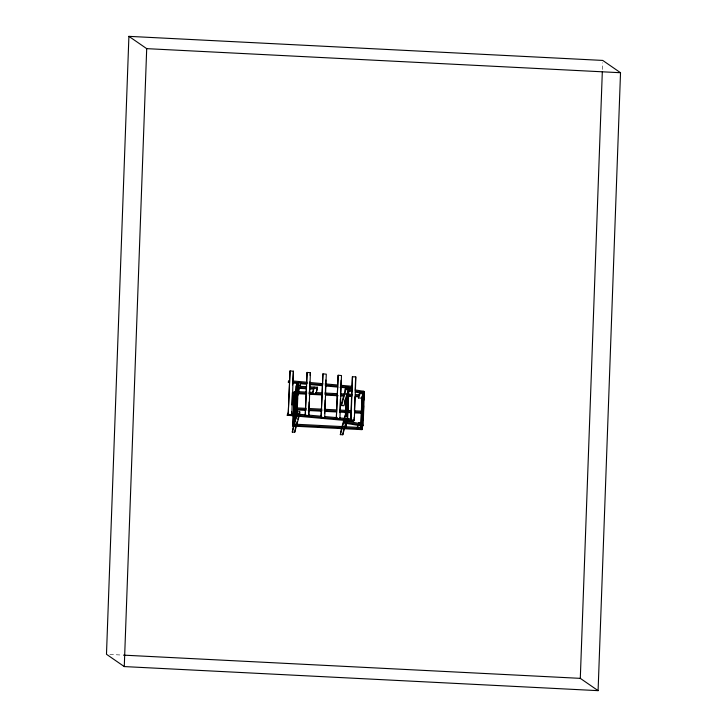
<?xml version="1.0" encoding="UTF-8"?>
<svg xmlns="http://www.w3.org/2000/svg" width="727" height="727" viewBox="0 0 727 727"><rect width="100%" height="100%" fill="white"/><g stroke="black" fill="none" stroke-linecap="round" stroke-linejoin="round"><path stroke-width="0.55" stroke-dasharray="3.63 2.73" d="M602.401 69.492L602.647 62.695M109.877 654.445L122.345 655.082"/><path stroke-width="1.09" d="M128.906 36.35L106.478 654.273L124.272 666.577L598.094 690.65L620.522 72.727L602.728 60.423L128.906 36.35L146.7 48.645L620.522 72.727M124.272 666.577L146.7 48.645M287.229 415.244L288.028 413.254L287.229 415.244L353.531 421.224L354.322 420.342L350.714 420.333L354.049 420.633L354.176 417.289M288.201 414.69L290.046 370.897L293.39 371.197L291.809 414.708L288.201 414.69L290.046 370.897M291.536 414.99L291.654 411.646M291.9 404.957L292.345 392.68M292.627 384.874L293.39 371.197M299.106 416.353L294.735 432.192L292.299 432.074L293.544 425.477M362.282 425.413L361.928 429.63L292.881 426.122L293.254 415.971M293.335 413.727L294.108 392.326L294.335 391.489L296.598 391.599M292.881 426.122L294.335 391.489M294.181 423.896L294.471 416.035M294.553 413.781L294.635 411.537M295.044 400.313L295.289 393.571L294.062 393.507L294.299 392.671L296.561 392.789M294.371 424.177L295.516 392.734M296.08 417.98L294.862 417.916L296.234 385.637L295.217 413.708M294.735 432.192L295.698 426.658M295.725 413.799L296.825 383.483L297.061 382.647L300.705 382.884L297.707 395.815M297.061 382.647L295.916 414.081L299.688 414.236L299.769 411.873L297.334 411.746L297.243 414.117M297.025 411.618L297.516 398.142M297.725 392.525L297.97 385.792M297.134 414.145L298.279 382.702L298.052 383.547M305.222 416.217L307.076 372.424L310.411 372.733L308.83 416.235L305.222 416.217L307.076 372.424M308.602 415.408L309.093 402.022M309.329 395.324L309.82 381.939M310.065 375.25L310.411 372.733M314.109 387.082L312.592 393.607L313.81 388.154M317.526 387.255L316.009 393.78L317.526 387.255L309.838 386.864M321.089 417.652L322.942 373.86L326.278 374.16L324.696 417.661L321.089 417.652L322.942 373.86M324.587 413.49L325.078 400.104M325.323 393.407L325.805 380.021M336.301 419.034L338.146 375.241L341.49 375.541L339.909 419.043L336.301 419.034L338.146 375.241M339.882 412.636L340.372 399.25M340.609 392.562L341.054 380.285M346.643 420.742L342.78 434.755L340.345 434.628L341.317 429.021M341.526 405.584L341.617 403.212L346.07 387.046L348.506 387.173L348.424 389.545L343.971 405.702L341.526 405.584L345.979 389.418L346.07 387.046M342.78 434.755L343.762 429.148M343.962 423.005L344.262 420.897L361.937 423.832L361.892 425.022L361.637 425.94L343.962 423.005L344.262 420.897M345.143 390.399L345.443 388.291L352.068 389.39M345.398 389.481L345.443 388.291M344.88 416.098L344.798 418.461L347.233 418.588L347.324 416.217L344.88 416.098L341.917 426.867M345.298 416.371L345.952 398.405M345.125 426.758L345.207 424.513M345.489 416.653L346.225 396.442M346.116 427.658L346.234 424.286M346.497 416.398L347.352 392.834M346.343 426.822L346.506 422.332M346.706 416.716L347.579 391.998M347.879 411.973L348.406 397.387M347.515 422.078L348.887 389.817L347.66 389.754M350.714 420.333L352.295 376.822L355.903 376.84L354.294 420.424L339.682 419.106M350.987 420.042L352.559 376.541M354.412 410.591L354.903 397.206M355.149 390.508L355.63 377.122M358.429 397.969L359.656 393.543L363.073 393.716L361.846 398.151L358.429 397.969L359.692 392.362L363.109 392.535M359.656 393.543L359.692 392.362M360.955 422.805L361.855 398.023M361.065 425.35L360.71 429.566M361.146 423.096L362.128 396.061M361.819 422.641L362.846 394.479M355.385 389.945L363.118 391.226L363.073 392.416L355.339 391.126M361.928 425.186L363.155 391.39L364.372 391.453L363.146 425.24L362.918 426.086L361.701 426.022L361.928 425.186L363.146 425.24M361.928 429.63L362.091 425.122M362.982 406.257L363.146 401.758M363.118 420.451L363.654 405.802M363.854 400.177L364.372 391.453M598.094 690.65L580.3 678.355L602.319 71.764M362.864 392.144L363.118 391.226M294.19 397.551L293.235 403.085L294.108 399.923M294.771 395.433L296.225 390.154M294.689 397.805L296.143 392.525M297.597 387.246L298.179 385.128L300.615 385.255M292.926 424.95L293.154 424.095L360.983 427.54M294.862 417.916L295.089 417.08L296.316 417.144M294.126 423.368L295.871 417.025M292.299 432.074L296.952 415.172M296.28 424.55L297.152 421.378M297.734 419.261L298.606 416.098M299.188 413.981L299.769 411.873M344.353 402.258L345.243 399.023M347.915 389.327L348.506 387.173M348.651 390.653L348.887 389.817M340.345 434.628L344.498 419.543M362.927 392.226L363.155 391.39M361.346 412.018L361.573 411.182L354.821 410.837M357.384 427.022L357.866 425.25M357.339 428.203L358.311 424.659M361.001 427.494L361.483 425.722M353.576 420.033L354.331 419.234M300.233 386.382L306.64 386.7M345.979 389.418L348.424 389.545M300.187 387.564L306.594 387.891M309.793 388.054L317.481 388.445M298.888 388.345L306.358 388.727M309.566 388.89L313.837 389.109M298.861 391.717L306.776 392.117M309.039 392.235L312.428 392.407M315.818 392.58L322.597 392.925M324.86 393.034L337.301 393.67M340.69 393.843L351.995 394.416M355.385 394.588L359.91 394.816M298.815 392.898L306.73 393.307M308.993 393.416L322.561 394.107M324.815 394.225L337.255 394.852M340.645 395.025L344.035 395.197M346.261 395.315L351.95 395.606M355.339 395.779L358.729 395.942M297.461 393.68L306.503 394.143M309.893 394.316L322.325 394.943M325.714 395.115L338.155 395.752M340.418 395.87L343.807 396.042M348.324 396.27L351.723 396.442M355.112 396.615L358.502 396.788M297.225 407.92L306.249 408.374M308.502 408.492L322.034 409.174M324.287 409.292L336.692 409.919M340.082 410.092L345.716 410.382M348.06 410.491L351.441 410.664M294.926 408.983L306.203 409.555M308.457 409.674L321.988 410.364M324.251 410.473L336.656 411.109M340.036 411.282L345.67 411.564L345.443 412.4L339.809 412.118M348.024 411.682L351.395 411.855M354.776 412.027L361.537 412.363L361.301 413.209L354.549 412.863M296.952 409.937L305.976 410.401M308.23 410.51L321.761 411.2M325.142 411.373L336.419 411.945M347.788 412.518L351.168 412.691M346.525 421.178L347.742 421.233M358.602 422.596L362.019 422.769M359.411 423.823L361.973 423.95M293.108 425.277L362.164 428.785M123.481 655.136L580.3 678.355M292.545 380.939L307.157 382.257M309.402 382.457L322.888 383.674M325.133 383.874L337.492 384.992M340.863 385.292L352.104 386.31M292.499 382.12L307.112 383.438M309.357 383.638L322.843 384.856M325.087 385.056L337.455 386.173M340.827 386.482L352.059 387.491M292.872 383.02L298.488 383.529M300.733 383.729L306.358 384.238M309.729 384.547L322.088 385.655M325.46 385.964L337.819 387.073M340.063 387.282L352.431 388.391M291.4 413.563L306.012 414.881M308.257 415.081L321.743 416.298M325.114 416.598L337.473 417.716M339.727 417.916L350.959 418.934M288.465 414.408L291.809 414.708M305.494 415.935L308.83 416.235M321.361 417.362L324.696 417.661M336.574 418.743L339.909 419.043M291.363 414.744L321.697 417.48M323.951 417.68L337.437 418.897M347.606 389.845L352.032 390.581M348.46 390.944L351.777 391.499M355.085 392.044L360.61 392.962M344.216 422.087L361.892 425.022M288.419 381.43L288.374 382.62L289.173 380.63L288.419 381.43"/></g></svg>
